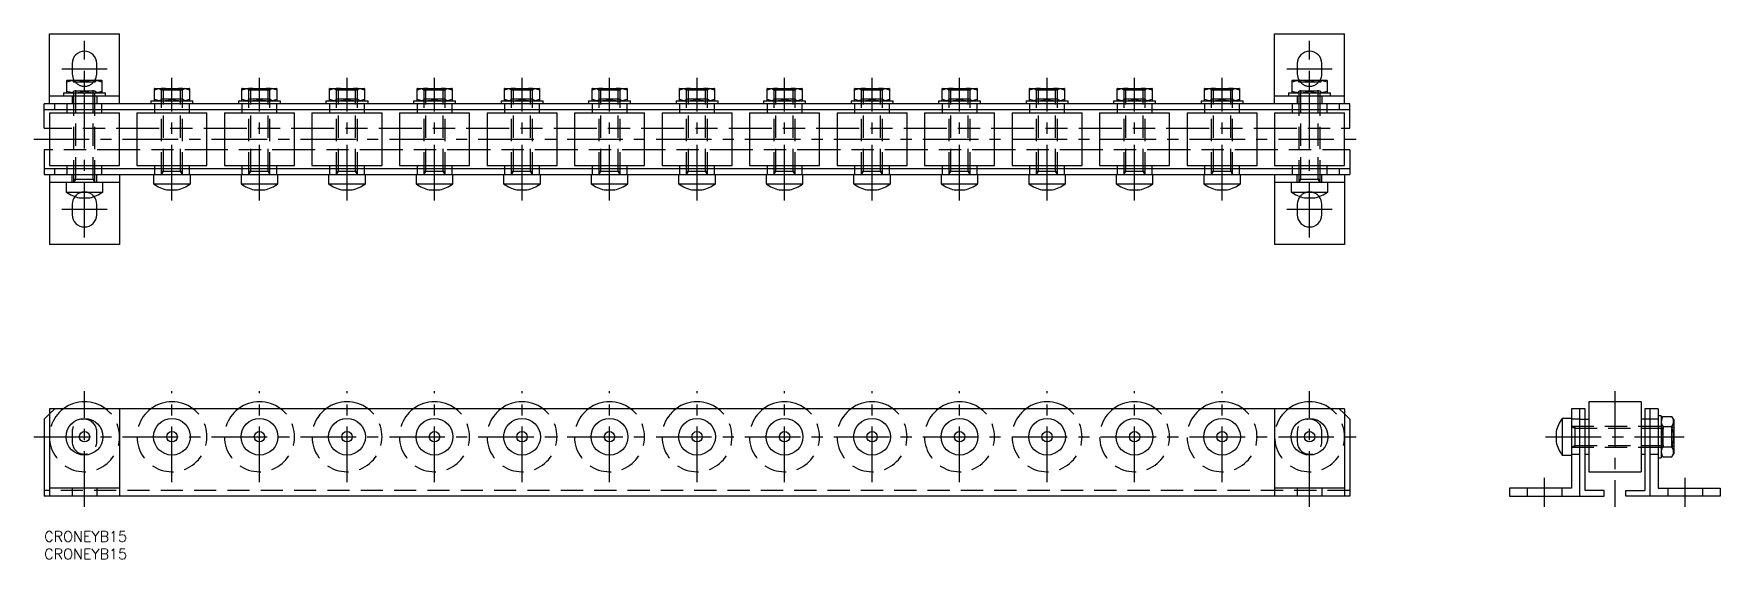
# Model space of a CAD drawing. Extents: x -3 to 479, y -8 to 142.
import ezdxf

# ---------------------------------------------------------------- set-up
doc = ezdxf.new("R2010")
doc.units = 0
doc.header["$LTSCALE"] = 0.5
doc.linetypes.add('CENTER', pattern=[50.8, 31.75, -6.35, 6.35, -6.35])
doc.linetypes.add('DASHED', pattern=[19.05, 12.7, -6.35])
for name, color, linetype in [('MSM_CENTER', 1, 'CENTER'), ('MSM_CONTINUOUS', 7, 'CONTINUOUS'), ('MSM_DASHED', 4, 'DASHED'), ('MSM_PART_NUMBER', 7, 'CONTINUOUS')]:
    doc.layers.add(name, color=color, linetype=linetype)
doc.styles.get("Standard").update_dxf_attribs({"font": 'txt.shx', "height": 3, "bigfont": 'bigfont.shx'})

# ---------------------------------------------------------------- blocks, each defined once
blk = doc.blocks.new('*U45')
at = {"layer": 'MSM_PART_NUMBER'}
blk.add_text('CRONEYB15', height=3, dxfattribs=at).set_placement((0, -3))
blk = doc.blocks.new('*U46')
at = {"layer": 'MSM_PART_NUMBER'}
blk.add_text('CRONEYB15', height=3, dxfattribs=at).set_placement((0, -8))

msp = doc.modelspace()

# ---------------------------------------------------------------- linework, layer by layer
at = {"layer": 'MSM_CENTER'}
for p, q in [((11.5, 83.91), (11.5, 140.11)), ((361.5, 83.91), (361.5, 140.11)), ((5, 132.11), (18, 132.11)), ((355, 132.11), (368, 132.11)), ((36.5, 94.51), (36.5, 129.51)), ((61.5, 94.51), (61.5, 129.51)), ((86.5, 94.51), (86.5, 129.51)), ((111.5, 94.51), (111.5, 129.51)), ((136.5, 94.51), (136.5, 129.51)), ((161.5, 94.51), (161.5, 129.51)), ((186.5, 94.51), (186.5, 129.51)), ((211.5, 94.51), (211.5, 129.51)), ((236.5, 94.51), (236.5, 129.51)), ((261.5, 94.51), (261.5, 129.51)), ((286.5, 94.51), (286.5, 129.51)), ((311.5, 94.51), (311.5, 129.51)), ((336.5, 94.51), (336.5, 129.51)), ((-3, 112.01), (376, 112.01)), ((18, 91.91), (5, 91.91)), ((368, 91.91), (355, 91.91)), ((11.5, 7), (11.5, 40)), ((36.5, 14), (36.5, 40)), ((61.5, 14), (61.5, 40)), ((86.5, 14), (86.5, 40)), ((111.5, 14), (111.5, 40)), ((136.5, 14), (136.5, 40)), ((161.5, 14), (161.5, 40)), ((186.5, 14), (186.5, 40)), ((211.5, 14), (211.5, 40)), ((236.5, 14), (236.5, 40)), ((261.5, 14), (261.5, 40)), ((286.5, 14), (286.5, 40)), ((311.5, 14), (311.5, 40)), ((336.5, 14), (336.5, 40)), ((361.5, 7), (361.5, 40)), ((448.74, 40), (448.74, 7)), ((-3, 27), (376, 27)), ((428.94, 27), (468.54, 27)), ((428.64, 7), (428.64, 15.3)), ((468.84, 7), (468.84, 15.3))]:
    msp.add_line(p, q, dxfattribs=at)
at = {"layer": 'MSM_CONTINUOUS'}
for p, q in [((1.5, 122.11), (1.5, 142.11)), ((1.5, 142.11), (21.5, 142.11)), ((21.5, 122.11), (21.5, 142.11)), ((351.5, 122.11), (351.5, 142.11)), ((351.5, 142.11), (371.5, 142.11)), ((371.5, 122.11), (371.5, 142.11)), ((8, 133.61), (8, 130.61)), ((15, 130.61), (15, 133.61)), ((358, 133.61), (358, 130.61)), ((365, 130.61), (365, 133.61)), ((6.6, 128.81), (6.5, 128.75)), ((6.5, 125.27), (6.5, 128.75)), ((6.6, 128.81), (16.4, 128.81)), ((11.5, 125.72), (11.5, 128.31)), ((16.5, 128.75), (16.4, 128.81)), ((16.5, 128.75), (16.5, 125.27)), ((31.6, 126.51), (31.5, 126.45)), ((31.5, 122.97), (31.5, 126.45)), ((31.6, 126.51), (41.4, 126.51)), ((36.5, 123.42), (36.5, 126.01)), ((41.5, 126.45), (41.4, 126.51)), ((41.5, 126.45), (41.5, 122.97)), ((56.6, 126.51), (56.5, 126.45)), ((56.5, 122.97), (56.5, 126.45)), ((56.6, 126.51), (66.4, 126.51)), ((61.5, 123.42), (61.5, 126.01)), ((66.5, 126.45), (66.4, 126.51)), ((66.5, 126.45), (66.5, 122.97)), ((81.6, 126.51), (81.5, 126.45)), ((81.5, 122.97), (81.5, 126.45)), ((81.6, 126.51), (91.4, 126.51)), ((86.5, 123.42), (86.5, 126.01)), ((91.5, 126.45), (91.4, 126.51)), ((91.5, 126.45), (91.5, 122.97)), ((106.6, 126.51), (106.5, 126.45)), ((106.5, 122.97), (106.5, 126.45)), ((106.6, 126.51), (116.4, 126.51)), ((111.5, 123.42), (111.5, 126.01)), ((116.5, 126.45), (116.4, 126.51)), ((116.5, 126.45), (116.5, 122.97)), ((131.6, 126.51), (131.5, 126.45)), ((131.5, 122.97), (131.5, 126.45)), ((131.6, 126.51), (141.4, 126.51)), ((136.5, 123.42), (136.5, 126.01)), ((141.5, 126.45), (141.4, 126.51)), ((141.5, 126.45), (141.5, 122.97)), ((156.6, 126.51), (156.5, 126.45)), ((156.5, 122.97), (156.5, 126.45)), ((156.6, 126.51), (166.4, 126.51)), ((161.5, 123.42), (161.5, 126.01)), ((166.5, 126.45), (166.4, 126.51)), ((166.5, 126.45), (166.5, 122.97)), ((181.6, 126.51), (181.5, 126.45)), ((181.5, 122.97), (181.5, 126.45)), ((181.6, 126.51), (191.4, 126.51)), ((186.5, 123.42), (186.5, 126.01)), ((191.5, 126.45), (191.4, 126.51)), ((191.5, 126.45), (191.5, 122.97)), ((206.6, 126.51), (206.5, 126.45)), ((206.5, 122.97), (206.5, 126.45)), ((206.6, 126.51), (216.4, 126.51)), ((211.5, 123.42), (211.5, 126.01)), ((216.5, 126.45), (216.4, 126.51)), ((216.5, 126.45), (216.5, 122.97)), ((231.6, 126.51), (231.5, 126.45)), ((231.5, 122.97), (231.5, 126.45)), ((231.6, 126.51), (241.4, 126.51)), ((236.5, 123.42), (236.5, 126.01)), ((241.5, 126.45), (241.4, 126.51)), ((241.5, 126.45), (241.5, 122.97)), ((256.6, 126.51), (256.5, 126.45)), ((256.5, 122.97), (256.5, 126.45)), ((256.6, 126.51), (266.4, 126.51)), ((261.5, 123.42), (261.5, 126.01)), ((266.5, 126.45), (266.4, 126.51)), ((266.5, 126.45), (266.5, 122.97)), ((281.6, 126.51), (281.5, 126.45)), ((281.5, 122.97), (281.5, 126.45)), ((281.6, 126.51), (291.4, 126.51)), ((286.5, 123.42), (286.5, 126.01)), ((291.5, 126.45), (291.4, 126.51)), ((291.5, 126.45), (291.5, 122.97)), ((306.6, 126.51), (306.5, 126.45)), ((306.5, 122.97), (306.5, 126.45)), ((306.6, 126.51), (316.4, 126.51)), ((311.5, 123.42), (311.5, 126.01)), ((316.5, 126.45), (316.4, 126.51)), ((316.5, 126.45), (316.5, 122.97)), ((331.6, 126.51), (331.5, 126.45)), ((331.5, 122.97), (331.5, 126.45)), ((331.6, 126.51), (341.4, 126.51)), ((336.5, 123.42), (336.5, 126.01)), ((341.5, 126.45), (341.4, 126.51)), ((341.5, 126.45), (341.5, 122.97)), ((356.6, 128.81), (356.5, 128.75)), ((356.5, 125.27), (356.5, 128.75)), ((356.6, 128.81), (366.4, 128.81)), ((361.5, 125.72), (361.5, 128.31)), ((366.5, 128.75), (366.4, 128.81)), ((366.5, 128.75), (366.5, 125.27)), ((0, 115.11), (0, 122.11)), ((373, 122.11), (0, 122.11)), ((0, 120.51), (373, 120.51)), ((1.5, 124.41), (21.5, 124.41)), ((3, 120.51), (3, 122.11)), ((5.5, 125.21), (5.5, 124.41)), ((5.5, 125.21), (17.5, 125.21)), ((6.5, 125.27), (6.6, 125.21)), ((6.5, 120.51), (6.5, 119.51)), ((16.4, 125.21), (16.5, 125.27)), ((16.5, 119.51), (16.5, 120.51)), ((17.5, 124.41), (17.5, 125.21)), ((30.5, 122.91), (30.5, 122.11)), ((30.5, 122.91), (42.5, 122.91)), ((31.5, 122.97), (31.6, 122.91)), ((31.5, 120.51), (31.5, 119.51)), ((41.4, 122.91), (41.5, 122.97)), ((41.5, 119.51), (41.5, 120.51)), ((42.5, 122.11), (42.5, 122.91)), ((55.5, 122.91), (55.5, 122.11)), ((55.5, 122.91), (67.5, 122.91)), ((56.5, 122.97), (56.6, 122.91)), ((56.5, 120.51), (56.5, 119.51)), ((66.4, 122.91), (66.5, 122.97)), ((66.5, 119.51), (66.5, 120.51)), ((67.5, 122.11), (67.5, 122.91)), ((80.5, 122.91), (80.5, 122.11)), ((80.5, 122.91), (92.5, 122.91)), ((81.5, 122.97), (81.6, 122.91)), ((81.5, 120.51), (81.5, 119.51)), ((91.4, 122.91), (91.5, 122.97)), ((91.5, 119.51), (91.5, 120.51)), ((92.5, 122.11), (92.5, 122.91)), ((105.5, 122.91), (105.5, 122.11)), ((105.5, 122.91), (117.5, 122.91)), ((106.5, 122.97), (106.6, 122.91)), ((106.5, 120.51), (106.5, 119.51)), ((116.4, 122.91), (116.5, 122.97)), ((116.5, 119.51), (116.5, 120.51)), ((117.5, 122.11), (117.5, 122.91)), ((130.5, 122.91), (130.5, 122.11)), ((130.5, 122.91), (142.5, 122.91)), ((131.5, 122.97), (131.6, 122.91)), ((131.5, 120.51), (131.5, 119.51)), ((141.4, 122.91), (141.5, 122.97)), ((141.5, 119.51), (141.5, 120.51)), ((142.5, 122.11), (142.5, 122.91)), ((155.5, 122.91), (155.5, 122.11)), ((155.5, 122.91), (167.5, 122.91)), ((156.5, 122.97), (156.6, 122.91)), ((156.5, 120.51), (156.5, 119.51)), ((166.4, 122.91), (166.5, 122.97)), ((166.5, 119.51), (166.5, 120.51)), ((167.5, 122.11), (167.5, 122.91)), ((180.5, 122.91), (180.5, 122.11)), ((180.5, 122.91), (192.5, 122.91)), ((181.5, 122.97), (181.6, 122.91)), ((181.5, 120.51), (181.5, 119.51)), ((191.4, 122.91), (191.5, 122.97)), ((191.5, 119.51), (191.5, 120.51)), ((192.5, 122.11), (192.5, 122.91)), ((205.5, 122.91), (205.5, 122.11)), ((205.5, 122.91), (217.5, 122.91)), ((206.5, 122.97), (206.6, 122.91)), ((206.5, 120.51), (206.5, 119.51)), ((216.4, 122.91), (216.5, 122.97)), ((216.5, 119.51), (216.5, 120.51)), ((217.5, 122.11), (217.5, 122.91)), ((230.5, 122.91), (230.5, 122.11)), ((230.5, 122.91), (242.5, 122.91)), ((231.5, 122.97), (231.6, 122.91)), ((231.5, 120.51), (231.5, 119.51)), ((241.4, 122.91), (241.5, 122.97)), ((241.5, 119.51), (241.5, 120.51)), ((242.5, 122.11), (242.5, 122.91)), ((255.5, 122.91), (255.5, 122.11)), ((255.5, 122.91), (267.5, 122.91)), ((256.5, 122.97), (256.6, 122.91)), ((256.5, 120.51), (256.5, 119.51)), ((266.4, 122.91), (266.5, 122.97)), ((266.5, 119.51), (266.5, 120.51)), ((267.5, 122.11), (267.5, 122.91)), ((280.5, 122.91), (280.5, 122.11)), ((280.5, 122.91), (292.5, 122.91)), ((281.5, 122.97), (281.6, 122.91)), ((281.5, 120.51), (281.5, 119.51)), ((291.4, 122.91), (291.5, 122.97)), ((291.5, 119.51), (291.5, 120.51)), ((292.5, 122.11), (292.5, 122.91)), ((305.5, 122.91), (305.5, 122.11)), ((305.5, 122.91), (317.5, 122.91)), ((306.5, 122.97), (306.6, 122.91)), ((306.5, 120.51), (306.5, 119.51)), ((316.4, 122.91), (316.5, 122.97)), ((316.5, 119.51), (316.5, 120.51)), ((317.5, 122.11), (317.5, 122.91)), ((330.5, 122.91), (330.5, 122.11)), ((330.5, 122.91), (342.5, 122.91)), ((331.5, 122.97), (331.6, 122.91)), ((331.5, 120.51), (331.5, 119.51)), ((341.4, 122.91), (341.5, 122.97)), ((341.5, 119.51), (341.5, 120.51)), ((342.5, 122.11), (342.5, 122.91)), ((351.5, 124.41), (371.5, 124.41)), ((355.5, 125.21), (355.5, 124.41)), ((355.5, 125.21), (367.5, 125.21)), ((356.5, 125.27), (356.6, 125.21)), ((356.5, 120.51), (356.5, 119.51)), ((366.4, 125.21), (366.5, 125.27)), ((366.5, 119.51), (366.5, 120.51)), ((367.5, 124.41), (367.5, 125.21)), ((370, 122.11), (370, 120.51)), ((373, 115.11), (373, 122.11)), ((1.5, 119.51), (1.5, 104.51)), ((1.5, 119.51), (21.5, 119.51)), ((21.5, 104.51), (21.5, 119.51)), ((26.5, 119.51), (26.5, 104.51)), ((26.5, 119.51), (46.5, 119.51)), ((46.5, 104.51), (46.5, 119.51)), ((51.5, 119.51), (51.5, 104.51)), ((51.5, 119.51), (71.5, 119.51)), ((71.5, 104.51), (71.5, 119.51)), ((76.5, 119.51), (76.5, 104.51)), ((76.5, 119.51), (96.5, 119.51)), ((96.5, 104.51), (96.5, 119.51)), ((101.5, 119.51), (101.5, 104.51)), ((101.5, 119.51), (121.5, 119.51)), ((121.5, 104.51), (121.5, 119.51)), ((126.5, 119.51), (126.5, 104.51)), ((126.5, 119.51), (146.5, 119.51)), ((146.5, 104.51), (146.5, 119.51)), ((151.5, 119.51), (151.5, 104.51)), ((151.5, 119.51), (171.5, 119.51)), ((171.5, 104.51), (171.5, 119.51)), ((176.5, 119.51), (176.5, 104.51)), ((176.5, 119.51), (196.5, 119.51)), ((196.5, 104.51), (196.5, 119.51)), ((201.5, 119.51), (201.5, 104.51)), ((201.5, 119.51), (221.5, 119.51)), ((221.5, 104.51), (221.5, 119.51)), ((226.5, 119.51), (226.5, 104.51)), ((226.5, 119.51), (246.5, 119.51)), ((246.5, 104.51), (246.5, 119.51)), ((251.5, 119.51), (251.5, 104.51)), ((251.5, 119.51), (271.5, 119.51)), ((271.5, 104.51), (271.5, 119.51)), ((276.5, 119.51), (276.5, 104.51)), ((276.5, 119.51), (296.5, 119.51)), ((296.5, 104.51), (296.5, 119.51)), ((301.5, 119.51), (301.5, 104.51)), ((301.5, 119.51), (321.5, 119.51)), ((321.5, 104.51), (321.5, 119.51)), ((326.5, 119.51), (326.5, 104.51)), ((326.5, 119.51), (346.5, 119.51)), ((346.5, 104.51), (346.5, 119.51)), ((351.5, 119.51), (351.5, 104.51)), ((351.5, 119.51), (371.5, 119.51)), ((371.5, 104.51), (371.5, 119.51)), ((0, 115.11), (1.5, 115.11)), ((21.5, 115.11), (26.5, 115.11)), ((46.5, 115.11), (51.5, 115.11)), ((71.5, 115.11), (76.5, 115.11)), ((96.5, 115.11), (101.5, 115.11)), ((121.5, 115.11), (126.5, 115.11)), ((146.5, 115.11), (151.5, 115.11)), ((171.5, 115.11), (176.5, 115.11)), ((196.5, 115.11), (201.5, 115.11)), ((221.5, 115.11), (226.5, 115.11)), ((246.5, 115.11), (251.5, 115.11)), ((271.5, 115.11), (276.5, 115.11)), ((296.5, 115.11), (301.5, 115.11)), ((321.5, 115.11), (326.5, 115.11)), ((346.5, 115.11), (351.5, 115.11)), ((371.5, 115.11), (373, 115.11)), ((0, 108.91), (0, 101.91)), ((1.5, 108.91), (0, 108.91)), ((26.5, 108.91), (21.5, 108.91)), ((51.5, 108.91), (46.5, 108.91)), ((76.5, 108.91), (71.5, 108.91)), ((101.5, 108.91), (96.5, 108.91)), ((126.5, 108.91), (121.5, 108.91)), ((151.5, 108.91), (146.5, 108.91)), ((176.5, 108.91), (171.5, 108.91)), ((201.5, 108.91), (196.5, 108.91)), ((226.5, 108.91), (221.5, 108.91)), ((251.5, 108.91), (246.5, 108.91)), ((276.5, 108.91), (271.5, 108.91)), ((301.5, 108.91), (296.5, 108.91)), ((326.5, 108.91), (321.5, 108.91)), ((351.5, 108.91), (346.5, 108.91)), ((373, 108.91), (371.5, 108.91)), ((373, 108.91), (373, 101.91)), ((373, 103.51), (0, 103.51)), ((0, 101.91), (373, 101.91)), ((1.5, 104.51), (21.5, 104.51)), ((1.5, 101.91), (1.5, 81.91)), ((3, 101.91), (3, 103.51)), ((6.5, 104.51), (6.5, 103.51)), ((16.5, 103.51), (16.5, 104.51)), ((21.5, 101.91), (21.5, 81.91)), ((26.5, 104.51), (46.5, 104.51)), ((31.25, 101.91), (31.25, 99.2)), ((31.5, 104.51), (31.5, 103.51)), ((41.5, 103.51), (41.5, 104.51)), ((41.75, 99.2), (41.75, 101.91)), ((51.5, 104.51), (71.5, 104.51)), ((56.25, 101.91), (56.25, 99.2)), ((56.5, 104.51), (56.5, 103.51)), ((66.5, 103.51), (66.5, 104.51)), ((66.75, 99.2), (66.75, 101.91)), ((76.5, 104.51), (96.5, 104.51)), ((81.25, 101.91), (81.25, 99.2)), ((81.5, 104.51), (81.5, 103.51)), ((91.5, 103.51), (91.5, 104.51)), ((91.75, 99.2), (91.75, 101.91)), ((101.5, 104.51), (121.5, 104.51)), ((106.25, 101.91), (106.25, 99.2)), ((106.5, 104.51), (106.5, 103.51)), ((116.5, 103.51), (116.5, 104.51)), ((116.75, 99.2), (116.75, 101.91)), ((126.5, 104.51), (146.5, 104.51)), ((131.25, 101.91), (131.25, 99.2)), ((131.5, 104.51), (131.5, 103.51)), ((141.5, 103.51), (141.5, 104.51)), ((141.75, 99.2), (141.75, 101.91)), ((151.5, 104.51), (171.5, 104.51)), ((156.25, 101.91), (156.25, 99.2)), ((156.5, 104.51), (156.5, 103.51)), ((166.5, 103.51), (166.5, 104.51)), ((166.75, 99.2), (166.75, 101.91)), ((176.5, 104.51), (196.5, 104.51)), ((181.25, 101.91), (181.25, 99.2)), ((181.5, 104.51), (181.5, 103.51)), ((191.5, 103.51), (191.5, 104.51)), ((191.75, 99.2), (191.75, 101.91)), ((201.5, 104.51), (221.5, 104.51)), ((206.25, 101.91), (206.25, 99.2)), ((206.5, 104.51), (206.5, 103.51)), ((216.5, 103.51), (216.5, 104.51)), ((216.75, 99.2), (216.75, 101.91)), ((226.5, 104.51), (246.5, 104.51)), ((231.25, 101.91), (231.25, 99.2)), ((231.5, 104.51), (231.5, 103.51)), ((241.5, 103.51), (241.5, 104.51)), ((241.75, 99.2), (241.75, 101.91)), ((251.5, 104.51), (271.5, 104.51)), ((256.25, 101.91), (256.25, 99.2)), ((256.5, 104.51), (256.5, 103.51)), ((266.5, 103.51), (266.5, 104.51)), ((266.75, 99.2), (266.75, 101.91)), ((276.5, 104.51), (296.5, 104.51)), ((281.25, 101.91), (281.25, 99.2)), ((281.5, 104.51), (281.5, 103.51)), ((291.5, 103.51), (291.5, 104.51)), ((291.75, 99.2), (291.75, 101.91)), ((301.5, 104.51), (321.5, 104.51)), ((306.25, 101.91), (306.25, 99.2)), ((306.5, 104.51), (306.5, 103.51)), ((316.5, 103.51), (316.5, 104.51)), ((316.75, 99.2), (316.75, 101.91)), ((326.5, 104.51), (346.5, 104.51)), ((331.25, 101.91), (331.25, 99.2)), ((331.5, 104.51), (331.5, 103.51)), ((341.5, 103.51), (341.5, 104.51)), ((341.75, 99.2), (341.75, 101.91)), ((351.5, 104.51), (371.5, 104.51)), ((351.5, 101.91), (351.5, 81.91)), ((356.5, 104.51), (356.5, 103.51)), ((366.5, 103.51), (366.5, 104.51)), ((370, 103.51), (370, 101.91)), ((371.5, 101.91), (371.5, 81.91)), ((21.5, 99.61), (1.5, 99.61)), ((6.25, 99.61), (6.25, 96.9)), ((6.25, 96.9), (16.75, 96.9)), ((16.75, 96.9), (16.75, 99.61)), ((31.25, 99.2), (41.75, 99.2)), ((35.01, 97.51), (37.99, 97.51)), ((56.25, 99.2), (66.75, 99.2)), ((60.01, 97.51), (62.99, 97.51)), ((81.25, 99.2), (91.75, 99.2)), ((85.01, 97.51), (87.99, 97.51)), ((106.25, 99.2), (116.75, 99.2)), ((110.01, 97.51), (112.99, 97.51)), ((131.25, 99.2), (141.75, 99.2)), ((135.01, 97.51), (137.99, 97.51)), ((156.25, 99.2), (166.75, 99.2)), ((160.01, 97.51), (162.99, 97.51)), ((181.25, 99.2), (191.75, 99.2)), ((185.01, 97.51), (187.99, 97.51)), ((206.25, 99.2), (216.75, 99.2)), ((210.01, 97.51), (212.99, 97.51)), ((231.25, 99.2), (241.75, 99.2)), ((235.01, 97.51), (237.99, 97.51)), ((256.25, 99.2), (266.75, 99.2)), ((260.01, 97.51), (262.99, 97.51)), ((281.25, 99.2), (291.75, 99.2)), ((285.01, 97.51), (287.99, 97.51)), ((306.25, 99.2), (316.75, 99.2)), ((310.01, 97.51), (312.99, 97.51)), ((331.25, 99.2), (341.75, 99.2)), ((335.01, 97.51), (337.99, 97.51)), ((371.5, 99.61), (351.5, 99.61)), ((356.25, 99.61), (356.25, 96.9)), ((356.25, 96.9), (366.75, 96.9)), ((366.75, 96.9), (366.75, 99.61)), ((8, 93.41), (8, 90.41)), ((10.01, 95.21), (12.99, 95.21)), ((15, 90.41), (15, 93.41)), ((358, 93.41), (358, 90.41)), ((360.01, 95.21), (362.99, 95.21)), ((365, 90.41), (365, 93.41)), ((21.5, 81.91), (1.5, 81.91)), ((371.5, 81.91), (351.5, 81.91)), ((1.5, 35), (1.5, 10)), ((371.5, 35), (1.5, 35)), ((21.5, 35), (21.5, 10)), ((351.5, 35), (351.5, 10)), ((371.5, 35), (371.5, 10)), ((440.24, 35), (436.34, 35)), ((436.34, 35), (436.34, 12.3)), ((438.64, 35), (438.64, 10)), ((440.24, 11.6), (440.24, 35)), ((441.24, 37), (441.24, 17)), ((456.24, 37), (441.24, 37)), ((456.24, 37), (456.24, 17)), ((457.24, 35), (457.24, 11.6)), ((461.14, 35), (457.24, 35)), ((458.84, 10), (458.84, 35)), ((461.14, 35), (461.14, 12.3)), ((0, 32), (1.5, 33.5)), ((0, 32), (0, 10)), ((371.5, 33.5), (373, 32)), ((373, 32), (373, 10)), ((433.63, 32.25), (433.63, 21.75)), ((436.34, 32.25), (433.63, 32.25)), ((438.64, 32), (441.24, 32)), ((458.84, 32), (456.24, 32)), ((461.94, 33), (461.14, 33)), ((461.94, 33), (461.94, 21)), ((462.44, 32.77), (461.94, 31.9)), ((462.44, 32.77), (465.03, 32.77)), ((462.44, 29.89), (465.03, 29.89)), ((465.54, 31.9), (465.03, 32.77)), ((465.54, 31.9), (465.54, 22.1)), ((431.94, 28.49), (431.94, 25.51)), ((462.44, 24.11), (465.03, 24.11)), ((433.63, 21.75), (436.34, 21.75)), ((440.24, 22), (441.24, 22)), ((456.24, 22), (457.24, 22)), ((461.14, 21), (461.94, 21)), ((461.94, 22.1), (462.44, 21.23)), ((462.44, 21.23), (465.03, 21.23)), ((465.03, 21.23), (465.54, 22.1)), ((441.24, 17), (456.24, 17)), ((373, 10), (0, 10)), ((21.5, 12.3), (1.5, 12.3)), ((371.5, 12.3), (351.5, 12.3)), ((436.34, 12.3), (418.64, 12.3)), ((418.64, 12.3), (418.64, 10)), ((418.64, 10), (445.64, 10)), ((445.64, 11.6), (440.24, 11.6)), ((445.64, 10), (445.64, 11.6)), ((451.84, 11.6), (457.24, 11.6)), ((451.84, 10), (451.84, 11.6)), ((478.84, 10), (451.84, 10)), ((461.14, 12.3), (478.84, 12.3)), ((478.84, 12.3), (478.84, 10))]:
    msp.add_line(p, q, dxfattribs=at)
for centre, radius in [((11.5, 27), 5.25), ((36.5, 27), 5.25), ((61.5, 27), 5.25), ((86.5, 27), 5.25), ((111.5, 27), 5.25), ((136.5, 27), 5.25), ((161.5, 27), 5.25), ((186.5, 27), 5.25), ((211.5, 27), 5.25), ((236.5, 27), 5.25), ((261.5, 27), 5.25), ((286.5, 27), 5.25), ((311.5, 27), 5.25), ((336.5, 27), 5.25), ((361.5, 27), 5.25), ((11.5, 27), 1.49), ((36.5, 27), 1.49), ((61.5, 27), 1.49), ((86.5, 27), 1.49), ((111.5, 27), 1.49), ((136.5, 27), 1.49), ((161.5, 27), 1.49), ((186.5, 27), 1.49), ((211.5, 27), 1.49), ((236.5, 27), 1.49), ((261.5, 27), 1.49), ((286.5, 27), 1.49), ((311.5, 27), 1.49), ((336.5, 27), 1.49), ((361.5, 27), 1.49)]:
    msp.add_circle(centre, radius, dxfattribs=at)
for centre, radius, start, end in [((11.5, 133.61), 3.5, 0, 180), ((361.5, 133.61), 3.5, 0, 180), ((11.5, 130.61), 3.5, 180, 210.9497), ((11.5, 130.61), 3.5, 329.0503, 0), ((361.5, 130.61), 3.5, 180, 210.9497), ((361.5, 130.61), 3.5, 329.0503, 0), ((9, 121.38), 7.37, 70.1592, 109.8408), ((9, 132.64), 7.37, 250.1592, 289.8408), ((14, 121.38), 7.37, 70.1592, 109.8408), ((14, 132.64), 7.37, 250.1592, 289.8408), ((34, 119.08), 7.37, 70.1592, 109.8408), ((39, 119.08), 7.37, 70.1592, 109.8408), ((59, 119.08), 7.37, 70.1592, 109.8408), ((64, 119.08), 7.37, 70.1592, 109.8408), ((84, 119.08), 7.37, 70.1592, 109.8408), ((89, 119.08), 7.37, 70.1592, 109.8408), ((109, 119.08), 7.37, 70.1592, 109.8408), ((114, 119.08), 7.37, 70.1592, 109.8408), ((134, 119.08), 7.37, 70.1592, 109.8408), ((139, 119.08), 7.37, 70.1592, 109.8408), ((159, 119.08), 7.37, 70.1592, 109.8408), ((164, 119.08), 7.37, 70.1592, 109.8408), ((184, 119.08), 7.37, 70.1592, 109.8408), ((189, 119.08), 7.37, 70.1592, 109.8408), ((209, 119.08), 7.37, 70.1592, 109.8408), ((214, 119.08), 7.37, 70.1592, 109.8408), ((234, 119.08), 7.37, 70.1592, 109.8408), ((239, 119.08), 7.37, 70.1592, 109.8408), ((259, 119.08), 7.37, 70.1592, 109.8408), ((264, 119.08), 7.37, 70.1592, 109.8408), ((284, 119.08), 7.37, 70.1592, 109.8408), ((289, 119.08), 7.37, 70.1592, 109.8408), ((309, 119.08), 7.37, 70.1592, 109.8408), ((314, 119.08), 7.37, 70.1592, 109.8408), ((334, 119.08), 7.37, 70.1592, 109.8408), ((339, 119.08), 7.37, 70.1592, 109.8408), ((359, 121.38), 7.37, 70.1592, 109.8408), ((359, 132.64), 7.37, 250.1592, 289.8408), ((364, 121.38), 7.37, 70.1592, 109.8408), ((364, 132.64), 7.37, 250.1592, 289.8408), ((34, 130.34), 7.37, 250.1592, 289.8408), ((39, 130.34), 7.37, 250.1592, 289.8408), ((59, 130.34), 7.37, 250.1592, 289.8408), ((64, 130.34), 7.37, 250.1592, 289.8408), ((84, 130.34), 7.37, 250.1592, 289.8408), ((89, 130.34), 7.37, 250.1592, 289.8408), ((109, 130.34), 7.37, 250.1592, 289.8408), ((114, 130.34), 7.37, 250.1592, 289.8408), ((134, 130.34), 7.37, 250.1592, 289.8408), ((139, 130.34), 7.37, 250.1592, 289.8408), ((159, 130.34), 7.37, 250.1592, 289.8408), ((164, 130.34), 7.37, 250.1592, 289.8408), ((184, 130.34), 7.37, 250.1592, 289.8408), ((189, 130.34), 7.37, 250.1592, 289.8408), ((209, 130.34), 7.37, 250.1592, 289.8408), ((214, 130.34), 7.37, 250.1592, 289.8408), ((234, 130.34), 7.37, 250.1592, 289.8408), ((239, 130.34), 7.37, 250.1592, 289.8408), ((259, 130.34), 7.37, 250.1592, 289.8408), ((264, 130.34), 7.37, 250.1592, 289.8408), ((284, 130.34), 7.37, 250.1592, 289.8408), ((289, 130.34), 7.37, 250.1592, 289.8408), ((309, 130.34), 7.37, 250.1592, 289.8408), ((314, 130.34), 7.37, 250.1592, 289.8408), ((334, 130.34), 7.37, 250.1592, 289.8408), ((339, 130.34), 7.37, 250.1592, 289.8408), ((13.04, 106.95), 12.12, 235.9445, 255.5214), ((9.96, 106.95), 12.12, 284.4786, 304.0555), ((38.04, 109.25), 12.12, 235.9445, 255.5214), ((34.96, 109.25), 12.12, 284.4786, 304.0555), ((63.04, 109.25), 12.12, 235.9445, 255.5214), ((59.96, 109.25), 12.12, 284.4786, 304.0555), ((88.04, 109.25), 12.12, 235.9445, 255.5214), ((84.96, 109.25), 12.12, 284.4786, 304.0555), ((113.04, 109.25), 12.12, 235.9445, 255.5214), ((109.96, 109.25), 12.12, 284.4786, 304.0555), ((138.04, 109.25), 12.12, 235.9445, 255.5214), ((134.96, 109.25), 12.12, 284.4786, 304.0555), ((163.04, 109.25), 12.12, 235.9445, 255.5214), ((159.96, 109.25), 12.12, 284.4786, 304.0555), ((188.04, 109.25), 12.12, 235.9445, 255.5214), ((184.96, 109.25), 12.12, 284.4786, 304.0555), ((213.04, 109.25), 12.12, 235.9445, 255.5214), ((209.96, 109.25), 12.12, 284.4786, 304.0555), ((238.04, 109.25), 12.12, 235.9445, 255.5214), ((234.96, 109.25), 12.12, 284.4786, 304.0555), ((263.04, 109.25), 12.12, 235.9445, 255.5214), ((259.96, 109.25), 12.12, 284.4786, 304.0555), ((288.04, 109.25), 12.12, 235.9445, 255.5214), ((284.96, 109.25), 12.12, 284.4786, 304.0555), ((313.04, 109.25), 12.12, 235.9445, 255.5214), ((309.96, 109.25), 12.12, 284.4786, 304.0555), ((338.04, 109.25), 12.12, 235.9445, 255.5214), ((334.96, 109.25), 12.12, 284.4786, 304.0555), ((363.04, 106.95), 12.12, 235.9445, 255.5214), ((359.96, 106.95), 12.12, 284.4786, 304.0555), ((11.5, 93.41), 3.5, 141.2477, 180), ((11.5, 93.41), 3.5, 0, 38.7523), ((361.5, 93.41), 3.5, 141.2477, 180), ((361.5, 93.41), 3.5, 0, 38.7523), ((11.5, 90.41), 3.5, 180, 0), ((361.5, 90.41), 3.5, 180, 0), ((11.5, 27), 10, 53.1301, 126.8699), ((36.5, 27), 10, 53.1301, 126.8699), ((61.5, 27), 10, 53.1301, 126.8699), ((86.5, 27), 10, 53.1301, 126.8699), ((111.5, 27), 10, 53.1301, 126.8699), ((136.5, 27), 10, 53.1301, 126.8699), ((161.5, 27), 10, 53.1301, 126.8699), ((186.5, 27), 10, 53.1301, 126.8699), ((211.5, 27), 10, 53.1301, 126.8699), ((236.5, 27), 10, 53.1301, 126.8699), ((261.5, 27), 10, 53.1301, 126.8699), ((286.5, 27), 10, 53.1301, 126.8699), ((311.5, 27), 10, 53.1301, 126.8699), ((336.5, 27), 10, 53.1301, 126.8699), ((361.5, 27), 10, 53.1301, 126.8699), ((443.67, 25.46), 12.12, 145.9445, 165.5214), ((464.55, 31.33), 2.56, 154.3574, 214.3573), ((471.6, 27), 9.61, 162.5124, 197.4876), ((462.92, 31.33), 2.56, 325.6427, 25.6426), ((455.87, 27), 9.61, 342.5124, 17.4876), ((443.67, 28.54), 12.12, 194.4786, 214.0555), ((464.55, 22.67), 2.56, 145.6427, 205.6426), ((462.92, 22.67), 2.56, 334.3574, 34.3573)]:
    msp.add_arc(centre, radius, start, end, dxfattribs=at)
at = {"layer": 'MSM_DASHED'}
for p, q in [((7.96, 128.81), (8.5, 128.27)), ((7.96, 125.21), (8.5, 125.75)), ((9.04, 128.81), (8.5, 128.27)), ((14.5, 128.27), (8.5, 128.27)), ((8.5, 99.61), (8.5, 128.27)), ((14.5, 125.75), (8.5, 125.75)), ((9.04, 100.55), (9.04, 128.81)), ((13.96, 128.81), (14.5, 128.27)), ((13.96, 100.55), (13.96, 128.81)), ((15.04, 128.81), (14.5, 128.27)), ((14.5, 99.61), (14.5, 128.27)), ((15.04, 125.21), (14.5, 125.75)), ((32.96, 126.51), (33.5, 125.97)), ((34.04, 126.51), (33.5, 125.97)), ((39.5, 125.97), (33.5, 125.97)), ((33.5, 101.91), (33.5, 125.97)), ((34.04, 102.85), (34.04, 126.51)), ((38.96, 126.51), (39.5, 125.97)), ((38.96, 102.85), (38.96, 126.51)), ((40.04, 126.51), (39.5, 125.97)), ((39.5, 101.91), (39.5, 125.97)), ((57.96, 126.51), (58.5, 125.97)), ((59.04, 126.51), (58.5, 125.97)), ((64.5, 125.97), (58.5, 125.97)), ((58.5, 101.91), (58.5, 125.97)), ((59.04, 102.85), (59.04, 126.51)), ((63.96, 126.51), (64.5, 125.97)), ((63.96, 102.85), (63.96, 126.51)), ((65.04, 126.51), (64.5, 125.97)), ((64.5, 101.91), (64.5, 125.97)), ((82.96, 126.51), (83.5, 125.97)), ((84.04, 126.51), (83.5, 125.97)), ((89.5, 125.97), (83.5, 125.97)), ((83.5, 101.91), (83.5, 125.97)), ((84.04, 102.85), (84.04, 126.51)), ((88.96, 126.51), (89.5, 125.97)), ((88.96, 102.85), (88.96, 126.51)), ((90.04, 126.51), (89.5, 125.97)), ((89.5, 101.91), (89.5, 125.97)), ((107.96, 126.51), (108.5, 125.97)), ((109.04, 126.51), (108.5, 125.97)), ((114.5, 125.97), (108.5, 125.97)), ((108.5, 101.91), (108.5, 125.97)), ((109.04, 102.85), (109.04, 126.51)), ((113.96, 126.51), (114.5, 125.97)), ((113.96, 102.85), (113.96, 126.51)), ((115.04, 126.51), (114.5, 125.97)), ((114.5, 101.91), (114.5, 125.97)), ((132.96, 126.51), (133.5, 125.97)), ((134.04, 126.51), (133.5, 125.97)), ((139.5, 125.97), (133.5, 125.97)), ((133.5, 101.91), (133.5, 125.97)), ((134.04, 102.85), (134.04, 126.51)), ((138.96, 126.51), (139.5, 125.97)), ((138.96, 102.85), (138.96, 126.51)), ((140.04, 126.51), (139.5, 125.97)), ((139.5, 101.91), (139.5, 125.97)), ((157.96, 126.51), (158.5, 125.97)), ((159.04, 126.51), (158.5, 125.97)), ((164.5, 125.97), (158.5, 125.97)), ((158.5, 101.91), (158.5, 125.97)), ((159.04, 102.85), (159.04, 126.51)), ((163.96, 126.51), (164.5, 125.97)), ((163.96, 102.85), (163.96, 126.51)), ((165.04, 126.51), (164.5, 125.97)), ((164.5, 101.91), (164.5, 125.97)), ((182.96, 126.51), (183.5, 125.97)), ((184.04, 126.51), (183.5, 125.97)), ((189.5, 125.97), (183.5, 125.97)), ((183.5, 101.91), (183.5, 125.97)), ((184.04, 102.85), (184.04, 126.51)), ((188.96, 126.51), (189.5, 125.97)), ((188.96, 102.85), (188.96, 126.51)), ((190.04, 126.51), (189.5, 125.97)), ((189.5, 101.91), (189.5, 125.97)), ((207.96, 126.51), (208.5, 125.97)), ((209.04, 126.51), (208.5, 125.97)), ((214.5, 125.97), (208.5, 125.97)), ((208.5, 101.91), (208.5, 125.97)), ((209.04, 102.85), (209.04, 126.51)), ((213.96, 126.51), (214.5, 125.97)), ((213.96, 102.85), (213.96, 126.51)), ((215.04, 126.51), (214.5, 125.97)), ((214.5, 101.91), (214.5, 125.97)), ((232.96, 126.51), (233.5, 125.97)), ((234.04, 126.51), (233.5, 125.97)), ((239.5, 125.97), (233.5, 125.97)), ((233.5, 101.91), (233.5, 125.97)), ((234.04, 102.85), (234.04, 126.51)), ((238.96, 126.51), (239.5, 125.97)), ((238.96, 102.85), (238.96, 126.51)), ((240.04, 126.51), (239.5, 125.97)), ((239.5, 101.91), (239.5, 125.97)), ((257.96, 126.51), (258.5, 125.97)), ((259.04, 126.51), (258.5, 125.97)), ((264.5, 125.97), (258.5, 125.97)), ((258.5, 101.91), (258.5, 125.97)), ((259.04, 102.85), (259.04, 126.51)), ((263.96, 126.51), (264.5, 125.97)), ((263.96, 102.85), (263.96, 126.51)), ((265.04, 126.51), (264.5, 125.97)), ((264.5, 101.91), (264.5, 125.97)), ((282.96, 126.51), (283.5, 125.97)), ((284.04, 126.51), (283.5, 125.97)), ((289.5, 125.97), (283.5, 125.97)), ((283.5, 101.91), (283.5, 125.97)), ((284.04, 102.85), (284.04, 126.51)), ((288.96, 126.51), (289.5, 125.97)), ((288.96, 102.85), (288.96, 126.51)), ((290.04, 126.51), (289.5, 125.97)), ((289.5, 101.91), (289.5, 125.97)), ((307.96, 126.51), (308.5, 125.97)), ((309.04, 126.51), (308.5, 125.97)), ((314.5, 125.97), (308.5, 125.97)), ((308.5, 101.91), (308.5, 125.97)), ((309.04, 102.85), (309.04, 126.51)), ((313.96, 126.51), (314.5, 125.97)), ((313.96, 102.85), (313.96, 126.51)), ((315.04, 126.51), (314.5, 125.97)), ((314.5, 101.91), (314.5, 125.97)), ((332.96, 126.51), (333.5, 125.97)), ((334.04, 126.51), (333.5, 125.97)), ((339.5, 125.97), (333.5, 125.97)), ((333.5, 101.91), (333.5, 125.97)), ((334.04, 102.85), (334.04, 126.51)), ((338.96, 126.51), (339.5, 125.97)), ((338.96, 102.85), (338.96, 126.51)), ((340.04, 126.51), (339.5, 125.97)), ((339.5, 101.91), (339.5, 125.97)), ((357.96, 128.81), (358.5, 128.27)), ((357.96, 125.21), (358.5, 125.75)), ((359.04, 128.81), (358.5, 128.27)), ((358.5, 99.61), (358.5, 128.27)), ((364.5, 128.27), (358.5, 128.27)), ((364.5, 125.75), (358.5, 125.75)), ((359.04, 100.55), (359.04, 128.81)), ((363.96, 100.55), (363.96, 128.81)), ((363.96, 128.81), (364.5, 128.27)), ((365.04, 128.81), (364.5, 128.27)), ((364.5, 99.61), (364.5, 128.27)), ((365.04, 125.21), (364.5, 125.75)), ((6.5, 122.11), (6.5, 120.51)), ((8, 124.41), (8, 122.11)), ((15, 124.41), (15, 122.11)), ((16.5, 120.51), (16.5, 122.11)), ((31.5, 122.11), (31.5, 120.51)), ((32.96, 122.91), (33.5, 123.45)), ((39.5, 123.45), (33.5, 123.45)), ((40.04, 122.91), (39.5, 123.45)), ((41.5, 120.51), (41.5, 122.11)), ((56.5, 122.11), (56.5, 120.51)), ((57.96, 122.91), (58.5, 123.45)), ((64.5, 123.45), (58.5, 123.45)), ((65.04, 122.91), (64.5, 123.45)), ((66.5, 120.51), (66.5, 122.11)), ((81.5, 122.11), (81.5, 120.51)), ((82.96, 122.91), (83.5, 123.45)), ((89.5, 123.45), (83.5, 123.45)), ((90.04, 122.91), (89.5, 123.45)), ((91.5, 120.51), (91.5, 122.11)), ((106.5, 122.11), (106.5, 120.51)), ((107.96, 122.91), (108.5, 123.45)), ((114.5, 123.45), (108.5, 123.45)), ((115.04, 122.91), (114.5, 123.45)), ((116.5, 120.51), (116.5, 122.11)), ((131.5, 122.11), (131.5, 120.51)), ((132.96, 122.91), (133.5, 123.45)), ((139.5, 123.45), (133.5, 123.45)), ((140.04, 122.91), (139.5, 123.45)), ((141.5, 120.51), (141.5, 122.11)), ((156.5, 122.11), (156.5, 120.51)), ((157.96, 122.91), (158.5, 123.45)), ((164.5, 123.45), (158.5, 123.45)), ((165.04, 122.91), (164.5, 123.45)), ((166.5, 120.51), (166.5, 122.11)), ((181.5, 122.11), (181.5, 120.51)), ((182.96, 122.91), (183.5, 123.45)), ((189.5, 123.45), (183.5, 123.45)), ((190.04, 122.91), (189.5, 123.45)), ((191.5, 120.51), (191.5, 122.11)), ((206.5, 122.11), (206.5, 120.51)), ((207.96, 122.91), (208.5, 123.45)), ((214.5, 123.45), (208.5, 123.45)), ((215.04, 122.91), (214.5, 123.45)), ((216.5, 120.51), (216.5, 122.11)), ((231.5, 122.11), (231.5, 120.51)), ((232.96, 122.91), (233.5, 123.45)), ((239.5, 123.45), (233.5, 123.45)), ((240.04, 122.91), (239.5, 123.45)), ((241.5, 120.51), (241.5, 122.11)), ((256.5, 122.11), (256.5, 120.51)), ((257.96, 122.91), (258.5, 123.45)), ((264.5, 123.45), (258.5, 123.45)), ((265.04, 122.91), (264.5, 123.45)), ((266.5, 120.51), (266.5, 122.11)), ((281.5, 122.11), (281.5, 120.51)), ((282.96, 122.91), (283.5, 123.45)), ((289.5, 123.45), (283.5, 123.45)), ((290.04, 122.91), (289.5, 123.45)), ((291.5, 120.51), (291.5, 122.11)), ((306.5, 122.11), (306.5, 120.51)), ((307.96, 122.91), (308.5, 123.45)), ((314.5, 123.45), (308.5, 123.45)), ((315.04, 122.91), (314.5, 123.45)), ((316.5, 120.51), (316.5, 122.11)), ((331.5, 122.11), (331.5, 120.51)), ((332.96, 122.91), (333.5, 123.45)), ((339.5, 123.45), (333.5, 123.45)), ((340.04, 122.91), (339.5, 123.45)), ((341.5, 120.51), (341.5, 122.11)), ((356.5, 122.11), (356.5, 120.51)), ((358, 124.41), (358, 122.11)), ((365, 124.41), (365, 122.11)), ((366.5, 120.51), (366.5, 122.11)), ((1.5, 115.11), (21.5, 115.11)), ((26.5, 115.11), (46.5, 115.11)), ((51.5, 115.11), (71.5, 115.11)), ((76.5, 115.11), (96.5, 115.11)), ((101.5, 115.11), (121.5, 115.11)), ((126.5, 115.11), (146.5, 115.11)), ((151.5, 115.11), (171.5, 115.11)), ((176.5, 115.11), (196.5, 115.11)), ((201.5, 115.11), (221.5, 115.11)), ((226.5, 115.11), (246.5, 115.11)), ((251.5, 115.11), (271.5, 115.11)), ((276.5, 115.11), (296.5, 115.11)), ((301.5, 115.11), (321.5, 115.11)), ((326.5, 115.11), (346.5, 115.11)), ((351.5, 115.11), (371.5, 115.11)), ((21.5, 108.91), (1.5, 108.91)), ((46.5, 108.91), (26.5, 108.91)), ((71.5, 108.91), (51.5, 108.91)), ((96.5, 108.91), (76.5, 108.91)), ((121.5, 108.91), (101.5, 108.91)), ((146.5, 108.91), (126.5, 108.91)), ((171.5, 108.91), (151.5, 108.91)), ((196.5, 108.91), (176.5, 108.91)), ((221.5, 108.91), (201.5, 108.91)), ((246.5, 108.91), (226.5, 108.91)), ((271.5, 108.91), (251.5, 108.91)), ((296.5, 108.91), (276.5, 108.91)), ((321.5, 108.91), (301.5, 108.91)), ((346.5, 108.91), (326.5, 108.91)), ((371.5, 108.91), (351.5, 108.91)), ((6.5, 103.51), (6.5, 101.91)), ((8, 99.61), (8, 101.91)), ((15, 99.61), (15, 101.91)), ((16.5, 101.91), (16.5, 103.51)), ((31.5, 103.51), (31.5, 101.91)), ((33.5, 102.85), (39.5, 102.85)), ((33.5, 101.91), (34.04, 102.85)), ((39.5, 101.91), (38.96, 102.85)), ((41.5, 101.91), (41.5, 103.51)), ((56.5, 103.51), (56.5, 101.91)), ((58.5, 102.85), (64.5, 102.85)), ((58.5, 101.91), (59.04, 102.85)), ((64.5, 101.91), (63.96, 102.85)), ((66.5, 101.91), (66.5, 103.51)), ((81.5, 103.51), (81.5, 101.91)), ((83.5, 102.85), (89.5, 102.85)), ((83.5, 101.91), (84.04, 102.85)), ((89.5, 101.91), (88.96, 102.85)), ((91.5, 101.91), (91.5, 103.51)), ((106.5, 103.51), (106.5, 101.91)), ((108.5, 102.85), (114.5, 102.85)), ((108.5, 101.91), (109.04, 102.85)), ((114.5, 101.91), (113.96, 102.85)), ((116.5, 101.91), (116.5, 103.51)), ((131.5, 103.51), (131.5, 101.91)), ((133.5, 102.85), (139.5, 102.85)), ((133.5, 101.91), (134.04, 102.85)), ((139.5, 101.91), (138.96, 102.85)), ((141.5, 101.91), (141.5, 103.51)), ((156.5, 103.51), (156.5, 101.91)), ((158.5, 102.85), (164.5, 102.85)), ((158.5, 101.91), (159.04, 102.85)), ((164.5, 101.91), (163.96, 102.85)), ((166.5, 101.91), (166.5, 103.51)), ((181.5, 103.51), (181.5, 101.91)), ((183.5, 102.85), (189.5, 102.85)), ((183.5, 101.91), (184.04, 102.85)), ((189.5, 101.91), (188.96, 102.85)), ((191.5, 101.91), (191.5, 103.51)), ((206.5, 103.51), (206.5, 101.91)), ((208.5, 102.85), (214.5, 102.85)), ((208.5, 101.91), (209.04, 102.85)), ((214.5, 101.91), (213.96, 102.85)), ((216.5, 101.91), (216.5, 103.51)), ((231.5, 103.51), (231.5, 101.91)), ((233.5, 102.85), (239.5, 102.85)), ((233.5, 101.91), (234.04, 102.85)), ((239.5, 101.91), (238.96, 102.85)), ((241.5, 101.91), (241.5, 103.51)), ((256.5, 103.51), (256.5, 101.91)), ((258.5, 102.85), (264.5, 102.85)), ((258.5, 101.91), (259.04, 102.85)), ((264.5, 101.91), (263.96, 102.85)), ((266.5, 101.91), (266.5, 103.51)), ((281.5, 103.51), (281.5, 101.91)), ((283.5, 102.85), (289.5, 102.85)), ((283.5, 101.91), (284.04, 102.85)), ((289.5, 101.91), (288.96, 102.85)), ((291.5, 101.91), (291.5, 103.51)), ((306.5, 103.51), (306.5, 101.91)), ((308.5, 102.85), (314.5, 102.85)), ((308.5, 101.91), (309.04, 102.85)), ((314.5, 101.91), (313.96, 102.85)), ((316.5, 101.91), (316.5, 103.51)), ((331.5, 103.51), (331.5, 101.91)), ((333.5, 102.85), (339.5, 102.85)), ((333.5, 101.91), (334.04, 102.85)), ((339.5, 101.91), (338.96, 102.85)), ((341.5, 101.91), (341.5, 103.51)), ((356.5, 103.51), (356.5, 101.91)), ((358, 99.61), (358, 101.91)), ((365, 99.61), (365, 101.91)), ((366.5, 101.91), (366.5, 103.51)), ((8.5, 100.55), (14.5, 100.55)), ((8.5, 99.61), (9.04, 100.55)), ((14.5, 99.61), (13.96, 100.55)), ((358.5, 99.61), (359.04, 100.55)), ((358.5, 100.55), (364.5, 100.55)), ((364.5, 99.61), (363.96, 100.55)), ((1.5, 33.5), (3, 35)), ((370, 35), (371.5, 33.5)), ((438.64, 32), (436.34, 32)), ((436.34, 30), (465, 30)), ((436.34, 30), (437.27, 29.46)), ((437.27, 30), (437.27, 24)), ((437.27, 29.46), (465.54, 29.46)), ((461.14, 32), (458.84, 32)), ((461.94, 30.54), (462.48, 30)), ((462.48, 24), (462.48, 30)), ((465.54, 30.54), (465, 30)), ((465, 24), (465, 30)), ((465.54, 29.46), (465, 30)), ((8, 28.5), (8, 25.5)), ((15, 25.5), (15, 28.5)), ((358, 28.5), (358, 25.5)), ((365, 25.5), (365, 28.5)), ((436.34, 24), (437.27, 24.54)), ((437.27, 24.54), (465.54, 24.54)), ((465.54, 24.54), (465, 24)), ((436.34, 24), (465, 24)), ((436.34, 22), (438.64, 22)), ((458.84, 22), (461.14, 22)), ((461.94, 23.46), (462.48, 24)), ((465.54, 23.46), (465, 24)), ((373, 11.6), (0, 11.6)), ((8, 12.3), (8, 10)), ((15, 12.3), (15, 10)), ((358, 12.3), (358, 10)), ((365, 12.3), (365, 10)), ((423.64, 12.3), (423.64, 10)), ((433.64, 10), (433.64, 12.3)), ((463.84, 12.3), (463.84, 10)), ((473.84, 10), (473.84, 12.3))]:
    msp.add_line(p, q, dxfattribs=at)
for centre, radius, start, end in [((11.5, 130.61), 3.5, 210.9497, 329.0503), ((361.5, 130.61), 3.5, 210.9497, 329.0503), ((11.5, 93.41), 3.5, 38.7523, 141.2477), ((361.5, 93.41), 3.5, 38.7523, 141.2477), ((11.5, 27), 10, 126.8699, 53.1301), ((36.5, 27), 10, 126.8699, 53.1301), ((61.5, 27), 10, 126.8699, 53.1301), ((86.5, 27), 10, 126.8699, 53.1301), ((111.5, 27), 10, 126.8699, 53.1301), ((136.5, 27), 10, 126.8699, 53.1301), ((161.5, 27), 10, 126.8699, 53.1301), ((186.5, 27), 10, 126.8699, 53.1301), ((211.5, 27), 10, 126.8699, 53.1301), ((236.5, 27), 10, 126.8699, 53.1301), ((261.5, 27), 10, 126.8699, 53.1301), ((286.5, 27), 10, 126.8699, 53.1301), ((311.5, 27), 10, 126.8699, 53.1301), ((336.5, 27), 10, 126.8699, 53.1301), ((361.5, 27), 10, 126.8699, 53.1301), ((11.5, 28.5), 3.5, 0, 180), ((361.5, 28.5), 3.5, 0, 180), ((11.5, 25.5), 3.5, 180, 0), ((361.5, 25.5), 3.5, 180, 0)]:
    msp.add_arc(centre, radius, start, end, dxfattribs=at)

# ---------------------------------------------------------------- block references
at = {"layer": 'MSM_CONTINUOUS'}
for name in ['*U45', '*U46']:
    msp.add_blockref(name, (0, 0), dxfattribs=at)

doc.saveas('drawing.dxf')
